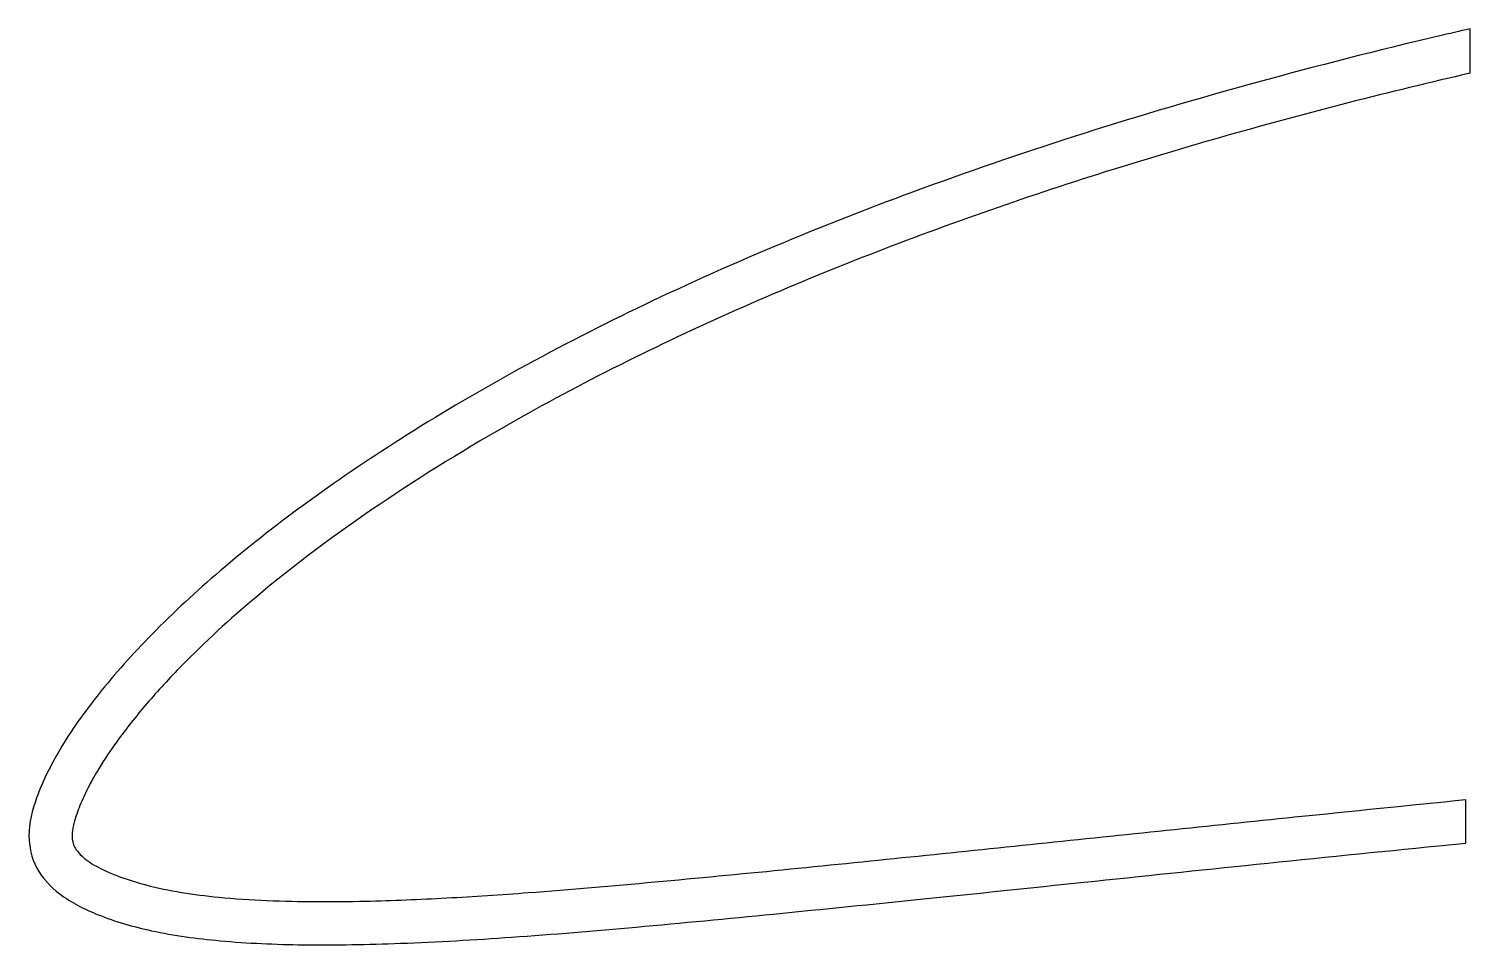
# Model space of a CAD drawing. Header units: millimetres. Extents: x 0 to 100, y -8 to 56.
import ezdxf

# ---------------------------------------------------------------- set-up
doc = ezdxf.new("R2010")
doc.units = ezdxf.units.MM

msp = doc.modelspace()

# ---------------------------------------------------------------- linework, layer by layer
for p, q in [((100, 52.9), (100, 55.98)), ((99.7, -0.52), (99.7, 2.5))]:
    msp.add_line(p, q)
for points, knots in [([(100, 55.98), (99.27, 55.81), (94.3, 54.66), (85.34, 52.38), (73.4, 48.87), (62.22, 45.07), (51.84, 41.02), (42.31, 36.74), (33.67, 32.29), (25.96, 27.73), (19.2, 23.15), (13.43, 18.62), (8.66, 14.23), (4.93, 10.08), (2.21, 6.28), (0.56, 2.99), (-0.2, 0.14), (0.37, -2.37), (2.22, -4.29), (5.03, -5.69), (8.8, -6.76), (13.58, -7.4), (19.36, -7.64), (26.11, -7.5), (33.81, -7.06), (42.43, -6.33), (51.95, -5.42), (62.31, -4.37), (73.48, -3.2), (85.4, -1.96), (94.23, -1.06), (99.07, -0.58), (99.7, -0.52)], [0.8208204, 0.8208204, 0.8208204, 0.8208204, 0.8253161, 0.8514107, 0.8763096, 0.899945, 0.9222439, 0.9431369, 0.9625879, 0.9805269, 0.9968637, 1.0115522, 1.024508, 1.0356925, 1.045008, 1.0524193, 1.0577576, 1.0623247, 1.0671704, 1.0732383, 1.0809928, 1.0905841, 1.1021277, 1.1156292, 1.1310826, 1.14842, 1.1675549, 1.1884198, 1.2109108, 1.2349192, 1.2603395, 1.2641453, 1.2641453, 1.2641453, 1.2641453]), ([(100, 52.9), (94.39, 51.61), (88.81, 50.18), (77.52, 46.98), (71.82, 45.2), (60.56, 41.24), (55, 39.07), (44.12, 34.28), (38.79, 31.65), (30.47, 26.93), (27.37, 25.03), (21.36, 20.97), (18.46, 18.82), (13.93, 15.01), (12.22, 13.44), (9.77, 10.94), (8.96, 10.06), (7.45, 8.3), (6.74, 7.41), (5.66, 5.91), (5.25, 5.3), (4.62, 4.27), (4.39, 3.86), (3.97, 3.05), (3.78, 2.65), (3.52, 2.04), (3.44, 1.83), (3.25, 1.29), (3.15, 0.99), (3.03, 0.46), (3, 0.24), (3, -0.05), (3, -0.14), (3.03, -0.34), (3.05, -0.43), (3.09, -0.6), (3.12, -0.67), (3.17, -0.79), (3.2, -0.84), (3.27, -0.96), (3.31, -1.02), (3.48, -1.23), (3.64, -1.39), (4, -1.69), (4.18, -1.82), (4.58, -2.07), (4.79, -2.19), (5.28, -2.43), (5.55, -2.55), (6.2, -2.81), (6.57, -2.95), (7.34, -3.2), (7.73, -3.31), (8.92, -3.63), (9.75, -3.8), (11.43, -4.07), (12.29, -4.18), (14.27, -4.38), (15.39, -4.45), (17.65, -4.55), (18.79, -4.57), (21.07, -4.58), (22.21, -4.57), (25.23, -4.5), (27.11, -4.42), (30.87, -4.22), (32.76, -4.09), (37.57, -3.74), (40.5, -3.48), (46.38, -2.94), (49.33, -2.66), (58.19, -1.78), (64.11, -1.17), (75.96, 0.07), (81.89, 0.69), (91.78, 1.7), (95.74, 2.11), (99.7, 2.5)], [0.822202, 0.822202, 0.822202, 0.822202, 0.8570298, 0.8570298, 0.8932392, 0.8932392, 0.9294487, 0.9294487, 0.9656581, 0.9656581, 0.9879268, 0.9879268, 1.0101954, 1.0101954, 1.0246643, 1.0246643, 1.0322435, 1.0322435, 1.0394549, 1.0394549, 1.0443589, 1.0443589, 1.047548, 1.047548, 1.050737, 1.050737, 1.0523459, 1.0523459, 1.0549509, 1.0549509, 1.0575559, 1.0575559, 1.0589696, 1.0589696, 1.0603832, 1.0603832, 1.0617079, 1.0617079, 1.062896, 1.062896, 1.0640842, 1.0640842, 1.0666437, 1.0666437, 1.0687199, 1.0687199, 1.0707961, 1.0707961, 1.0730279, 1.0730279, 1.075824, 1.075824, 1.0786201, 1.0786201, 1.0842124, 1.0842124, 1.0898047, 1.0898047, 1.0968489, 1.0968489, 1.1038932, 1.1038932, 1.1109375, 1.1109375, 1.1223834, 1.1223834, 1.1338293, 1.1338293, 1.1516, 1.1516, 1.1693707, 1.1693707, 1.2051269, 1.2051269, 1.240883, 1.240883, 1.2647412, 1.2647412, 1.2647412, 1.2647412])]:
    msp.add_open_spline(points, degree=3, knots=knots)

doc.saveas('drawing.dxf')
